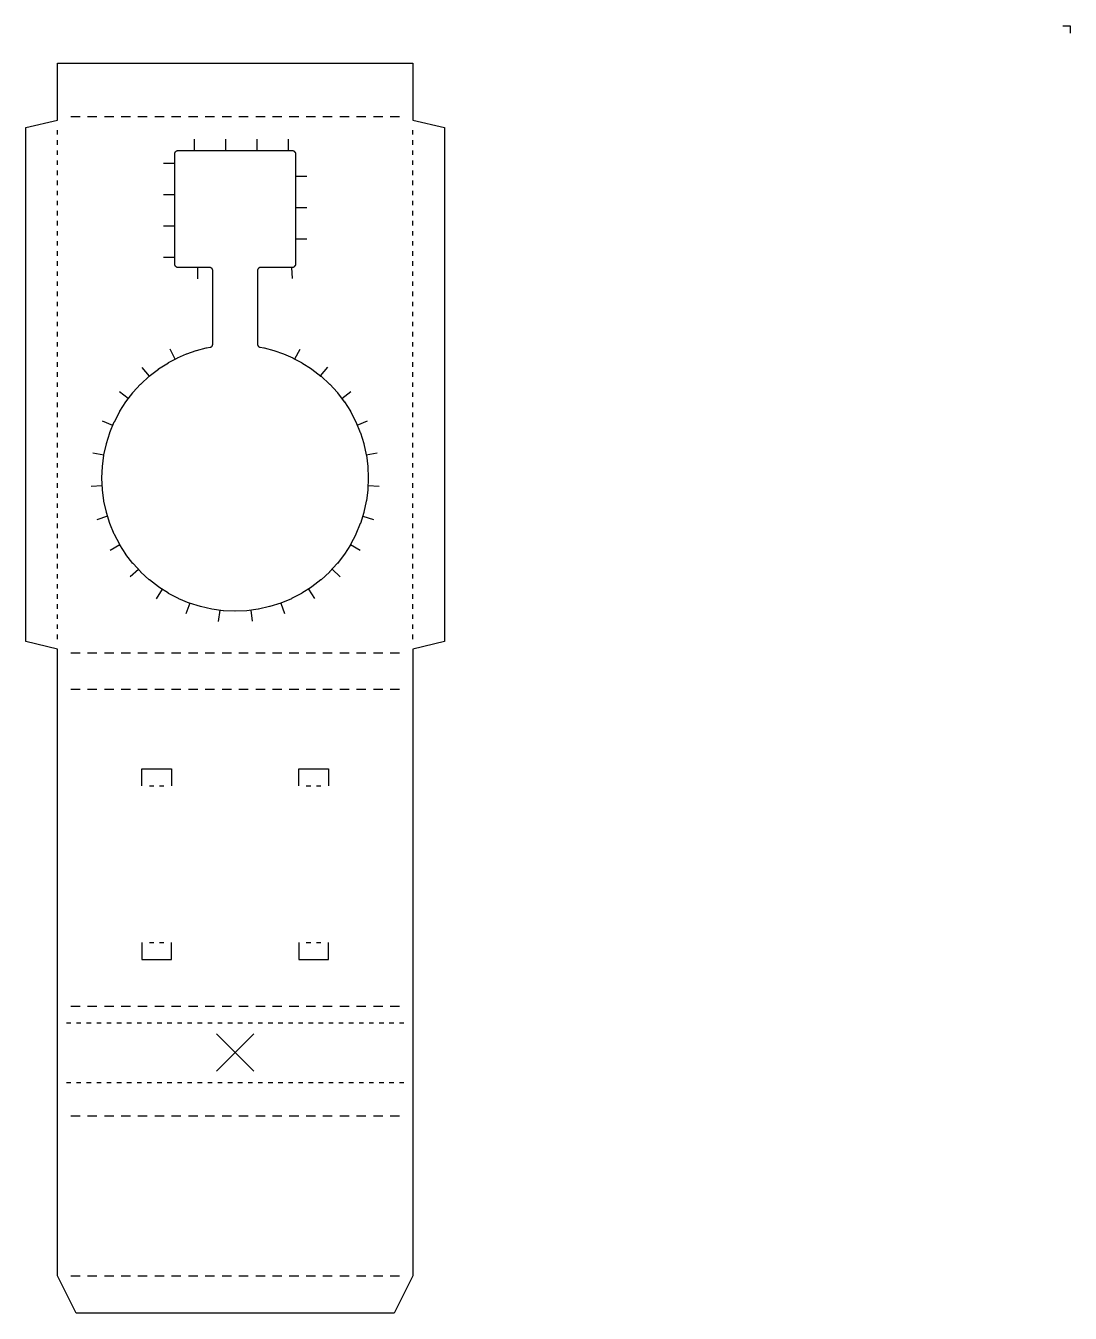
# Model space of a CAD drawing. Extents: x 0 to 305, y 0 to 610.
# Drawn here: x 25.3 to 304.8, y 265 to 609.6 of the extents above; entities that cross this region are included whole.
import ezdxf

# ---------------------------------------------------------------- set-up
doc = ezdxf.new("R2010")
doc.units = 0
for name, color, linetype in [('FALZ_BERG_PERFO', 1, 'Continuous'), ('FALZ_TAL_PERFO', 1, 'Continuous'), ('SCHNEIDEN', 1, 'Continuous'), ('SEITENECKEN', 7, 'Continuous')]:
    doc.layers.add(name, color=color, linetype=linetype)

msp = doc.modelspace()

# ---------------------------------------------------------------- linework, layer by layer
at = {"layer": 'FALZ_BERG_PERFO', "color": 1}
for points in [[(37.33, 585.35), (39.83, 585.35)], [(41.83, 585.35), (44.33, 585.35)], [(46.33, 585.35), (48.83, 585.35)], [(50.83, 585.35), (53.33, 585.35)], [(55.33, 585.35), (57.83, 585.35)], [(59.83, 585.35), (62.33, 585.35)], [(64.33, 585.35), (66.83, 585.35)], [(68.83, 585.35), (71.33, 585.35)], [(73.33, 585.35), (75.83, 585.35)], [(77.83, 585.35), (80.33, 585.35)], [(82.33, 585.35), (84.83, 585.35)], [(86.83, 585.35), (89.33, 585.35)], [(91.33, 585.35), (93.83, 585.35)], [(95.83, 585.35), (98.33, 585.35)], [(100.33, 585.35), (102.83, 585.35)], [(104.83, 585.35), (107.33, 585.35)], [(109.33, 585.35), (111.83, 585.35)], [(113.83, 585.35), (116.33, 585.35)], [(118.33, 585.35), (120.83, 585.35)], [(122.83, 585.35), (125.33, 585.35)], [(37.33, 441.75), (39.83, 441.75)], [(41.83, 441.75), (44.33, 441.75)], [(46.33, 441.75), (48.83, 441.75)], [(50.83, 441.75), (53.33, 441.75)], [(55.33, 441.75), (57.83, 441.75)], [(59.83, 441.75), (62.33, 441.75)], [(64.33, 441.75), (66.83, 441.75)], [(68.83, 441.75), (71.33, 441.75)], [(73.33, 441.75), (75.83, 441.75)], [(77.83, 441.75), (80.33, 441.75)], [(82.33, 441.75), (84.83, 441.75)], [(86.83, 441.75), (89.33, 441.75)], [(91.33, 441.75), (93.83, 441.75)], [(95.83, 441.75), (98.33, 441.75)], [(100.33, 441.75), (102.83, 441.75)], [(104.83, 441.75), (107.33, 441.75)], [(109.33, 441.75), (111.83, 441.75)], [(113.83, 441.75), (116.33, 441.75)], [(118.33, 441.75), (120.83, 441.75)], [(122.83, 441.75), (125.33, 441.75)], [(37.33, 432), (39.83, 432)], [(41.83, 432), (44.33, 432)], [(46.33, 432), (48.83, 432)], [(50.83, 432), (53.33, 432)], [(55.33, 432), (57.83, 432)], [(59.83, 432), (62.33, 432)], [(64.33, 432), (66.83, 432)], [(68.83, 432), (71.33, 432)], [(73.33, 432), (75.83, 432)], [(77.83, 432), (80.33, 432)], [(82.33, 432), (84.83, 432)], [(86.83, 432), (89.33, 432)], [(91.33, 432), (93.83, 432)], [(95.83, 432), (98.33, 432)], [(100.33, 432), (102.83, 432)], [(104.83, 432), (107.33, 432)], [(109.33, 432), (111.83, 432)], [(113.83, 432), (116.33, 432)], [(118.33, 432), (120.83, 432)], [(122.83, 432), (125.33, 432)], [(37.33, 347.2), (39.83, 347.2)], [(41.83, 347.2), (44.33, 347.2)], [(46.33, 347.2), (48.83, 347.2)], [(50.83, 347.2), (53.33, 347.2)], [(55.33, 347.2), (57.83, 347.2)], [(59.83, 347.2), (62.33, 347.2)], [(64.33, 347.2), (66.83, 347.2)], [(68.83, 347.2), (71.33, 347.2)], [(73.33, 347.2), (75.83, 347.2)], [(77.83, 347.2), (80.33, 347.2)], [(82.33, 347.2), (84.83, 347.2)], [(86.83, 347.2), (89.33, 347.2)], [(91.33, 347.2), (93.83, 347.2)], [(95.83, 347.2), (98.33, 347.2)], [(100.33, 347.2), (102.83, 347.2)], [(104.83, 347.2), (107.33, 347.2)], [(109.33, 347.2), (111.83, 347.2)], [(113.83, 347.2), (116.33, 347.2)], [(118.33, 347.2), (120.83, 347.2)], [(122.83, 347.2), (125.33, 347.2)], [(37.33, 317.8), (39.83, 317.8)], [(41.83, 317.8), (44.33, 317.8)], [(46.33, 317.8), (48.83, 317.8)], [(50.83, 317.8), (53.33, 317.8)], [(55.33, 317.8), (57.83, 317.8)], [(59.83, 317.8), (62.33, 317.8)], [(64.33, 317.8), (66.83, 317.8)], [(68.83, 317.8), (71.33, 317.8)], [(73.33, 317.8), (75.83, 317.8)], [(77.83, 317.8), (80.33, 317.8)], [(82.33, 317.8), (84.83, 317.8)], [(86.83, 317.8), (89.33, 317.8)], [(91.33, 317.8), (93.83, 317.8)], [(95.83, 317.8), (98.33, 317.8)], [(100.33, 317.8), (102.83, 317.8)], [(104.83, 317.8), (107.33, 317.8)], [(109.33, 317.8), (111.83, 317.8)], [(113.83, 317.8), (116.33, 317.8)], [(118.33, 317.8), (120.83, 317.8)], [(122.83, 317.8), (125.33, 317.8)], [(37.33, 275), (39.83, 275)], [(41.83, 275), (44.33, 275)], [(46.33, 275), (48.83, 275)], [(50.83, 275), (53.33, 275)], [(55.33, 275), (57.83, 275)], [(59.83, 275), (62.33, 275)], [(64.33, 275), (66.83, 275)], [(68.83, 275), (71.33, 275)], [(73.33, 275), (75.83, 275)], [(77.83, 275), (80.33, 275)], [(82.33, 275), (84.83, 275)], [(86.83, 275), (89.33, 275)], [(91.33, 275), (93.83, 275)], [(95.83, 275), (98.33, 275)], [(100.33, 275), (102.83, 275)], [(104.83, 275), (107.33, 275)], [(109.33, 275), (111.83, 275)], [(113.83, 275), (116.33, 275)], [(118.33, 275), (120.83, 275)], [(122.83, 275), (125.33, 275)]]:
    msp.add_lwpolyline(points, dxfattribs=at)
at = {"layer": 'FALZ_TAL_PERFO', "color": 1}
for points in [[(33.77, 580.45), (33.77, 581.65)], [(33.77, 577.75), (33.77, 578.95)], [(128.87, 580.45), (128.87, 581.65)], [(128.87, 577.75), (128.87, 578.95)], [(33.77, 575.05), (33.77, 576.25)], [(128.87, 575.05), (128.87, 576.25)], [(33.77, 572.35), (33.77, 573.55)], [(128.87, 572.35), (128.87, 573.55)], [(33.77, 569.65), (33.77, 570.85)], [(128.87, 569.65), (128.87, 570.85)], [(33.77, 566.95), (33.77, 568.15)], [(33.77, 564.25), (33.77, 565.45)], [(128.87, 566.95), (128.87, 568.15)], [(128.87, 564.25), (128.87, 565.45)], [(33.77, 561.55), (33.77, 562.75)], [(128.87, 561.55), (128.87, 562.75)], [(33.77, 558.85), (33.77, 560.05)], [(128.87, 558.85), (128.87, 560.05)], [(33.77, 556.15), (33.77, 557.35)], [(128.87, 556.15), (128.87, 557.35)], [(33.77, 553.45), (33.77, 554.65)], [(33.77, 550.75), (33.77, 551.95)], [(128.87, 553.45), (128.87, 554.65)], [(128.87, 550.75), (128.87, 551.95)], [(33.77, 548.05), (33.77, 549.25)], [(128.87, 548.05), (128.87, 549.25)], [(33.77, 545.35), (33.77, 546.55)], [(128.87, 545.35), (128.87, 546.55)], [(33.77, 542.65), (33.77, 543.85)], [(33.77, 539.95), (33.77, 541.15)], [(128.87, 542.65), (128.87, 543.85)], [(128.87, 539.95), (128.87, 541.15)], [(33.77, 537.25), (33.77, 538.45)], [(128.87, 537.25), (128.87, 538.45)], [(33.77, 534.55), (33.77, 535.75)], [(128.87, 534.55), (128.87, 535.75)], [(33.77, 531.85), (33.77, 533.05)], [(128.87, 531.85), (128.87, 533.05)], [(33.77, 529.15), (33.77, 530.35)], [(33.77, 526.45), (33.77, 527.65)], [(128.87, 529.15), (128.87, 530.35)], [(128.87, 526.45), (128.87, 527.65)], [(33.77, 523.75), (33.77, 524.95)], [(128.87, 523.75), (128.87, 524.95)], [(33.77, 521.05), (33.77, 522.25)], [(128.87, 521.05), (128.87, 522.25)], [(33.77, 518.35), (33.77, 519.55)], [(128.87, 518.35), (128.87, 519.55)], [(33.77, 515.65), (33.77, 516.85)], [(33.77, 512.95), (33.77, 514.15)], [(128.87, 515.65), (128.87, 516.85)], [(128.87, 512.95), (128.87, 514.15)], [(33.77, 510.25), (33.77, 511.45)], [(128.87, 510.25), (128.87, 511.45)], [(33.77, 507.55), (33.77, 508.75)], [(128.87, 507.55), (128.87, 508.75)], [(33.77, 504.85), (33.77, 506.05)], [(33.77, 502.15), (33.77, 503.35)], [(128.87, 504.85), (128.87, 506.05)], [(128.87, 502.15), (128.87, 503.35)], [(33.77, 499.45), (33.77, 500.65)], [(128.87, 499.45), (128.87, 500.65)], [(33.77, 496.75), (33.77, 497.95)], [(128.87, 496.75), (128.87, 497.95)], [(33.77, 494.05), (33.77, 495.25)], [(128.87, 494.05), (128.87, 495.25)], [(33.77, 491.35), (33.77, 492.55)], [(33.77, 488.65), (33.77, 489.85)], [(128.87, 491.35), (128.87, 492.55)], [(128.87, 488.65), (128.87, 489.85)], [(33.77, 485.95), (33.77, 487.15)], [(128.87, 485.95), (128.87, 487.15)], [(33.77, 483.25), (33.77, 484.45)], [(128.87, 483.25), (128.87, 484.45)], [(33.77, 480.55), (33.77, 481.75)], [(33.77, 477.85), (33.77, 479.05)], [(128.87, 480.55), (128.87, 481.75)], [(128.87, 477.85), (128.87, 479.05)], [(33.77, 475.15), (33.77, 476.35)], [(128.87, 475.15), (128.87, 476.35)], [(33.77, 472.45), (33.77, 473.65)], [(128.87, 472.45), (128.87, 473.65)], [(33.77, 469.75), (33.77, 470.95)], [(128.87, 469.75), (128.87, 470.95)], [(33.77, 467.05), (33.77, 468.25)], [(33.77, 464.35), (33.77, 465.55)], [(128.87, 467.05), (128.87, 468.25)], [(128.87, 464.35), (128.87, 465.55)], [(33.77, 461.65), (33.77, 462.85)], [(128.87, 461.65), (128.87, 462.85)], [(33.77, 458.95), (33.77, 460.15)], [(128.87, 458.95), (128.87, 460.15)], [(33.77, 456.25), (33.77, 457.45)], [(128.87, 456.25), (128.87, 457.45)], [(33.77, 453.55), (33.77, 454.75)], [(33.77, 450.85), (33.77, 452.05)], [(128.87, 453.55), (128.87, 454.75)], [(128.87, 450.85), (128.87, 452.05)], [(33.77, 448.15), (33.77, 449.35)], [(128.87, 448.15), (128.87, 449.35)], [(33.77, 445.45), (33.77, 446.65)], [(128.87, 445.45), (128.87, 446.65)], [(58.38, 406.2), (59.58, 406.2)], [(61.08, 406.2), (62.28, 406.2)], [(100.38, 406.2), (101.58, 406.2)], [(103.08, 406.2), (104.28, 406.2)], [(58.38, 364.2), (59.58, 364.2)], [(61.08, 364.2), (62.28, 364.2)], [(100.38, 364.2), (101.58, 364.2)], [(103.08, 364.2), (104.28, 364.2)], [(36.18, 342.75), (37.38, 342.75)], [(38.88, 342.75), (40.08, 342.75)], [(41.58, 342.75), (42.78, 342.75)], [(44.28, 342.75), (45.48, 342.75)], [(46.98, 342.75), (48.18, 342.75)], [(49.68, 342.75), (50.88, 342.75)], [(52.38, 342.75), (53.58, 342.75)], [(55.08, 342.75), (56.28, 342.75)], [(57.78, 342.75), (58.98, 342.75)], [(60.48, 342.75), (61.68, 342.75)], [(63.18, 342.75), (64.38, 342.75)], [(65.88, 342.75), (67.08, 342.75)], [(68.58, 342.75), (69.78, 342.75)], [(71.28, 342.75), (72.48, 342.75)], [(73.98, 342.75), (75.18, 342.75)], [(76.68, 342.75), (77.88, 342.75)], [(79.38, 342.75), (80.58, 342.75)], [(82.08, 342.75), (83.28, 342.75)], [(84.78, 342.75), (85.98, 342.75)], [(87.48, 342.75), (88.68, 342.75)], [(90.18, 342.75), (91.38, 342.75)], [(92.88, 342.75), (94.08, 342.75)], [(95.58, 342.75), (96.78, 342.75)], [(98.28, 342.75), (99.48, 342.75)], [(100.98, 342.75), (102.18, 342.75)], [(103.68, 342.75), (104.88, 342.75)], [(106.38, 342.75), (107.58, 342.75)], [(109.08, 342.75), (110.28, 342.75)], [(111.78, 342.75), (112.98, 342.75)], [(114.48, 342.75), (115.68, 342.75)], [(117.18, 342.75), (118.38, 342.75)], [(119.88, 342.75), (121.08, 342.75)], [(122.58, 342.75), (123.78, 342.75)], [(125.28, 342.75), (126.48, 342.75)], [(36.18, 326.75), (37.38, 326.75)], [(38.88, 326.75), (40.08, 326.75)], [(41.58, 326.75), (42.78, 326.75)], [(44.28, 326.75), (45.48, 326.75)], [(46.98, 326.75), (48.18, 326.75)], [(49.68, 326.75), (50.88, 326.75)], [(52.38, 326.75), (53.58, 326.75)], [(55.08, 326.75), (56.28, 326.75)], [(57.78, 326.75), (58.98, 326.75)], [(60.48, 326.75), (61.68, 326.75)], [(63.18, 326.75), (64.38, 326.75)], [(65.88, 326.75), (67.08, 326.75)], [(68.58, 326.75), (69.78, 326.75)], [(71.28, 326.75), (72.48, 326.75)], [(73.98, 326.75), (75.18, 326.75)], [(76.68, 326.75), (77.88, 326.75)], [(79.38, 326.75), (80.58, 326.75)], [(82.08, 326.75), (83.28, 326.75)], [(84.78, 326.75), (85.98, 326.75)], [(87.48, 326.75), (88.68, 326.75)], [(90.18, 326.75), (91.38, 326.75)], [(92.88, 326.75), (94.08, 326.75)], [(95.58, 326.75), (96.78, 326.75)], [(98.28, 326.75), (99.48, 326.75)], [(100.98, 326.75), (102.18, 326.75)], [(103.68, 326.75), (104.88, 326.75)], [(106.38, 326.75), (107.58, 326.75)], [(109.08, 326.75), (110.28, 326.75)], [(111.78, 326.75), (112.98, 326.75)], [(114.48, 326.75), (115.68, 326.75)], [(117.18, 326.75), (118.38, 326.75)], [(119.88, 326.75), (121.08, 326.75)], [(122.58, 326.75), (123.78, 326.75)], [(125.28, 326.75), (126.48, 326.75)]]:
    msp.add_lwpolyline(points, dxfattribs=at)
at = {"layer": 'SCHNEIDEN', "color": 1}
for points in [[(25.3, 582.35), (25.3, 582.35), (33.77, 584.35), (33.77, 584.35), (33.77, 584.35), (33.77, 584.35), (33.77, 584.35), (33.77, 584.35), (33.77, 584.35), (33.77, 584.35), (33.77, 584.35), (33.77, 584.35), (33.77, 584.35), (33.77, 584.35), (33.77, 584.35), (33.77, 584.35), (33.77, 584.35), (33.77, 599.6), (33.77, 599.6), (33.77, 599.6), (128.87, 599.6), (128.87, 599.6), (128.87, 599.6), (128.87, 584.35), (128.87, 584.35), (128.87, 584.35), (128.87, 584.35), (128.87, 584.35), (128.87, 584.35), (128.87, 584.35), (128.87, 584.35), (128.87, 584.35), (128.87, 584.35), (128.87, 584.35), (128.88, 584.35), (128.88, 584.35), (128.88, 584.35), (128.88, 584.35), (137.35, 582.35), (137.35, 582.35), (137.35, 582.35), (137.35, 444.75), (137.35, 444.75), (137.35, 444.75), (128.88, 442.75), (128.88, 442.75), (128.88, 442.75), (128.88, 442.75), (128.87, 442.75), (128.87, 442.75), (128.87, 442.75), (128.87, 442.75), (128.87, 442.75), (128.87, 442.75), (128.87, 442.75), (128.87, 442.75), (128.87, 442.75), (128.87, 442.75), (128.87, 442.75), (128.87, 275), (128.87, 275), (128.87, 275), (128.87, 275), (128.87, 275), (123.87, 265), (123.87, 265), (123.87, 265), (38.77, 265), (38.77, 265), (38.77, 265), (33.77, 275), (33.77, 275), (33.77, 275), (33.77, 275), (33.77, 275), (33.77, 442.75), (33.77, 442.75), (33.77, 442.75), (33.77, 442.75), (33.77, 442.75), (33.77, 442.75), (33.77, 442.75), (33.77, 442.75), (33.77, 442.75), (33.77, 442.75), (33.77, 442.75), (33.77, 442.75), (33.77, 442.75), (33.77, 442.75), (33.77, 442.75), (25.3, 444.75), (25.3, 444.75), (25.3, 444.75), (25.3, 582.35)], [(78.23, 453.04), (78.16, 453.04), (75.13, 453.44), (75.07, 453.46), (72.09, 454.12), (72.02, 454.14), (69.13, 455.05), (69.06, 455.08), (66.27, 456.24), (66.2, 456.27), (63.53, 457.66), (63.47, 457.7), (60.87, 459.35), (60.82, 459.39), (58.39, 461.26), (58.34, 461.3), (56.1, 463.37), (56.05, 463.42), (54, 465.65), (53.96, 465.71), (52.12, 468.1), (52.08, 468.16), (50.47, 470.7), (50.44, 470.76), (49.03, 473.46), (49, 473.53), (47.83, 476.34), (47.81, 476.4), (46.9, 479.3), (46.88, 479.37), (46.22, 482.33), (46.21, 482.4), (45.82, 485.41), (45.81, 485.48), (45.68, 488.52), (45.68, 488.58), (45.81, 491.59), (45.81, 491.66), (46.2, 494.66), (46.22, 494.72), (46.87, 497.68), (46.88, 497.75), (47.79, 500.65), (47.82, 500.72), (48.99, 503.55), (49.02, 503.61), (50.44, 506.34), (50.47, 506.4), (52.07, 508.92), (52.11, 508.97), (53.93, 511.36), (53.97, 511.41), (56.01, 513.65), (56.06, 513.7), (58.3, 515.77), (58.36, 515.81), (60.79, 517.69), (60.85, 517.73), (63.47, 519.41), (63.53, 519.44), (65.86, 520.67), (65.91, 520.7), (68.35, 521.75), (68.41, 521.78), (70.93, 522.65), (70.99, 522.67), (73.59, 523.35), (73.65, 523.36), (74.65, 523.54), (74.74, 523.57), (74.82, 523.59), (74.89, 523.62), (74.96, 523.66), (75.03, 523.71), (75.08, 523.76), (75.14, 523.82), (75.19, 523.89), (75.23, 523.95), (75.26, 524.02), (75.29, 524.1), (75.31, 524.18), (75.32, 524.25), (75.33, 524.35), (75.33, 544.08), (75.32, 544.18), (75.31, 544.26), (75.29, 544.33), (75.26, 544.41), (75.23, 544.48), (75.19, 544.54), (75.14, 544.61), (75.09, 544.67), (75.03, 544.72), (74.97, 544.76), (74.9, 544.81), (74.83, 544.84), (74.76, 544.86), (74.68, 544.88), (74.6, 544.9), (74.51, 544.9), (66.11, 544.9), (66.06, 544.9), (66.02, 544.9), (65.93, 544.91), (65.92, 544.92), (65.83, 544.94), (65.82, 544.94), (65.74, 544.97), (65.73, 544.97), (65.64, 545.01), (65.64, 545.02), (65.56, 545.07), (65.55, 545.07), (65.48, 545.13), (65.47, 545.13), (65.41, 545.2), (65.4, 545.21), (65.35, 545.28), (65.34, 545.29), (65.29, 545.36), (65.29, 545.37), (65.25, 545.45), (65.24, 545.46), (65.21, 545.55), (65.21, 545.56), (65.19, 545.64), (65.19, 545.66), (65.18, 545.74), (65.18, 545.79), (65.17, 545.83), (65.17, 575.27), (65.18, 575.31), (65.18, 575.36), (65.19, 575.45), (65.19, 575.46), (65.21, 575.54), (65.21, 575.55), (65.24, 575.64), (65.25, 575.65), (65.29, 575.73), (65.29, 575.74), (65.34, 575.82), (65.35, 575.82), (65.4, 575.89), (65.41, 575.9), (65.47, 575.97), (65.48, 575.97), (65.55, 576.03), (65.56, 576.04), (65.64, 576.08), (65.65, 576.09), (65.73, 576.13), (65.74, 576.13), (65.82, 576.16), (65.83, 576.16), (65.92, 576.18), (65.93, 576.19), (66.02, 576.2), (66.06, 576.2), (66.11, 576.2), (96.54, 576.2), (96.59, 576.2), (96.63, 576.2), (96.72, 576.19), (96.73, 576.18), (96.82, 576.16), (96.83, 576.16), (96.91, 576.13), (96.92, 576.13), (97.01, 576.09), (97.01, 576.08), (97.09, 576.04), (97.1, 576.03), (97.17, 575.97), (97.18, 575.97), (97.24, 575.9), (97.25, 575.89), (97.3, 575.82), (97.31, 575.81), (97.36, 575.74), (97.36, 575.73), (97.4, 575.65), (97.41, 575.64), (97.44, 575.55), (97.44, 575.54), (97.46, 575.46), (97.46, 575.44), (97.47, 575.36), (97.47, 575.31), (97.48, 575.27), (97.48, 545.83), (97.47, 545.79), (97.47, 545.74), (97.46, 545.66), (97.46, 545.64), (97.44, 545.56), (97.44, 545.55), (97.41, 545.46), (97.4, 545.45), (97.36, 545.37), (97.36, 545.36), (97.31, 545.29), (97.3, 545.28), (97.25, 545.21), (97.24, 545.2), (97.18, 545.13), (97.17, 545.13), (97.1, 545.07), (97.09, 545.06), (97.01, 545.02), (97, 545.01), (96.92, 544.97), (96.91, 544.97), (96.83, 544.94), (96.82, 544.94), (96.73, 544.92), (96.72, 544.91), (96.63, 544.9), (96.59, 544.9), (96.54, 544.9), (88.14, 544.9), (88.05, 544.9), (87.97, 544.88), (87.89, 544.86), (87.82, 544.84), (87.75, 544.81), (87.68, 544.76), (87.62, 544.72), (87.56, 544.67), (87.51, 544.61), (87.46, 544.54), (87.42, 544.48), (87.39, 544.41), (87.36, 544.33), (87.34, 544.26), (87.33, 544.18), (87.33, 544.08), (87.33, 524.35), (87.33, 524.25), (87.34, 524.18), (87.36, 524.1), (87.39, 524.02), (87.42, 523.95), (87.46, 523.89), (87.51, 523.82), (87.57, 523.76), (87.62, 523.71), (87.69, 523.66), (87.76, 523.62), (87.83, 523.59), (87.91, 523.57), (88, 523.54), (89, 523.36), (89.06, 523.35), (91.66, 522.67), (91.72, 522.65), (94.24, 521.78), (94.3, 521.75), (96.74, 520.7), (96.79, 520.67), (99.12, 519.44), (99.18, 519.41), (101.8, 517.73), (101.86, 517.69), (104.29, 515.81), (104.35, 515.77), (106.59, 513.7), (106.64, 513.65), (108.68, 511.41), (108.72, 511.36), (110.54, 508.97), (110.58, 508.92), (112.18, 506.4), (112.21, 506.34), (113.63, 503.61), (113.66, 503.55), (114.83, 500.72), (114.86, 500.65), (115.77, 497.75), (115.78, 497.68), (116.43, 494.72), (116.45, 494.66), (116.84, 491.66), (116.84, 491.59), (116.97, 488.58), (116.97, 488.52), (116.84, 485.48), (116.83, 485.41), (116.44, 482.4), (116.43, 482.33), (115.77, 479.37), (115.75, 479.3), (114.84, 476.4), (114.82, 476.34), (113.65, 473.53), (113.62, 473.46), (112.21, 470.76), (112.18, 470.7), (110.57, 468.16), (110.53, 468.1), (108.69, 465.71), (108.65, 465.65), (106.6, 463.42), (106.55, 463.37), (104.31, 461.3), (104.26, 461.26), (101.83, 459.39), (101.78, 459.35), (99.18, 457.7), (99.12, 457.66), (96.45, 456.27), (96.38, 456.24), (93.59, 455.08), (93.52, 455.05), (90.63, 454.14), (90.56, 454.12), (87.58, 453.46), (87.52, 453.44), (84.49, 453.04), (84.42, 453.04), (81.36, 452.9), (81.29, 452.9)]]:
    msp.add_lwpolyline(points, close=True, dxfattribs=at)
for points in [[(70.45, 576.2), (70.45, 579.2)], [(78.83, 576.2), (78.83, 579.2)], [(87.2, 576.2), (87.2, 579.2)], [(95.58, 576.2), (95.58, 579.2)], [(65.17, 572.71), (62.17, 572.71)], [(97.48, 569.33), (100.48, 569.33)], [(65.17, 564.33), (62.17, 564.33)], [(97.48, 560.96), (100.48, 560.96)], [(65.17, 555.96), (62.17, 555.96)], [(97.48, 552.58), (100.48, 552.58)], [(65.17, 547.58), (62.17, 547.58)], [(71.26, 544.9), (71.26, 541.9)], [(96.39, 544.9), (96.56, 541.91)], [(65.3, 520.38), (63.9, 523.03)], [(97.29, 520.41), (98.69, 523.06)], [(58.39, 515.83), (56.46, 518.14)], [(104.21, 515.88), (106.12, 518.19)], [(52.73, 509.79), (50.35, 511.61)], [(109.87, 509.85), (112.26, 511.67)], [(48.61, 502.63), (45.83, 503.77)], [(114.02, 502.69), (116.79, 503.84)], [(46.21, 494.71), (43.26, 495.23)], [(116.42, 494.77), (119.37, 495.31)], [(45.77, 486.44), (42.77, 486.31)], [(116.89, 486.51), (119.88, 486.38)], [(47.21, 478.3), (44.35, 477.4)], [(115.46, 478.37), (118.32, 477.47)], [(50.47, 470.7), (47.88, 469.19)], [(112.21, 470.76), (114.82, 469.27)], [(55.44, 464.08), (53.22, 462.06)], [(107.26, 464.13), (109.47, 462.11)], [(61.78, 458.77), (60.17, 456.24)], [(100.93, 458.81), (102.54, 456.28)], [(69.17, 455.04), (68.16, 452.22)], [(93.55, 455.06), (94.58, 452.25)], [(77.22, 453.17), (76.83, 450.19)], [(85.49, 453.18), (85.89, 450.2)], [(56.33, 406.2), (56.33, 410.7), (64.33, 410.7), (64.33, 406.2)], [(98.33, 406.2), (98.33, 410.7), (106.33, 410.7), (106.33, 406.2)], [(56.33, 364.2), (56.33, 359.7), (64.33, 359.7), (64.33, 364.2)], [(98.33, 364.2), (98.33, 359.7), (106.33, 359.7), (106.33, 364.2)], [(76.33, 329.75), (86.33, 339.75)], [(76.33, 339.75), (86.33, 329.75)]]:
    msp.add_lwpolyline(points, dxfattribs=at)
at = {"layer": 'SEITENECKEN', "color": 7}
msp.add_lwpolyline([(302.8, 609.6), (304.8, 609.6), (304.8, 607.6)], dxfattribs=at)

doc.saveas('drawing.dxf')
